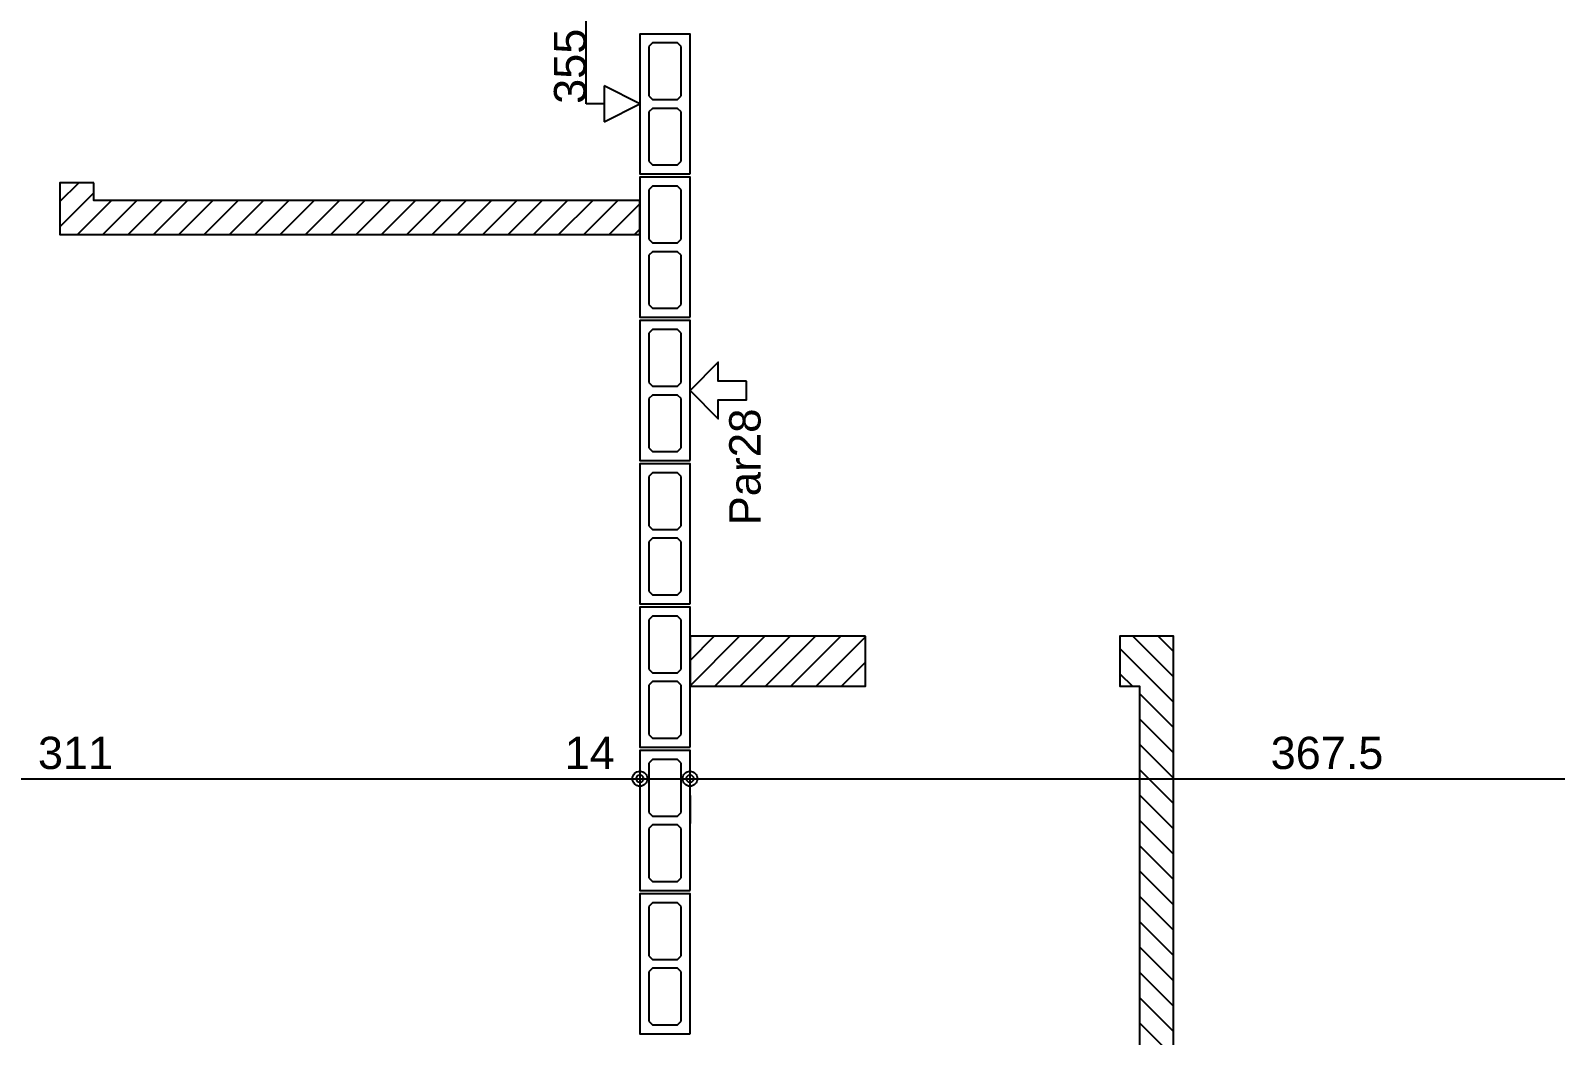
# Model space of a CAD drawing. Extents: x 0 to 119, y 0 to 84.
# Drawn here: x 27.33 to 35.84, y 42.21 to 47.82 of the extents above; entities that cross this region are included whole.
import ezdxf

# ---------------------------------------------------------------- set-up
doc = ezdxf.new("R2010")
doc.units = 0
doc.header["$MEASUREMENT"] = 0
doc.linetypes.add('ESTILO_TQS_0003', pattern=[1.5, 0.5, -0.4, 0.1, -0.5])
doc.linetypes.add('ESTILO_TQS_0005', pattern=[0.4, 0.3, -0.1])
for name, color, linetype in [('18', 6, 'CONTINUOUS'), ('27', 250, 'CONTINUOUS'), ('29', 9, 'CONTINUOUS'), ('3', 7, 'CONTINUOUS'), ('35', 255, 'CONTINUOUS')]:
    doc.layers.add(name, color=color, linetype=linetype)
doc.styles.add('TQS_ARIAL', font='arial.ttf')

msp = doc.modelspace()

# ---------------------------------------------------------------- linework, layer by layer
at = {"layer": '18', "color": 6, "linetype": 'Continuous'}
for p, q in [((30.43025, 47.41055), (30.43025, 48.31055)), ((30.73025, 47.41055), (30.53025, 47.51055)), ((30.53025, 47.51055), (30.53025, 47.31055)), ((30.53025, 47.41055), (30.43025, 47.41055)), ((30.53025, 47.31055), (30.73025, 47.41055))]:
    msp.add_line(p, q, dxfattribs=at)
at = {"layer": '27', "color": 250, "linetype": 'ESTILO_TQS_0005'}
for points in [[(30.94025, 47.43555), (30.96025, 47.45555), (30.96025, 47.73055), (30.94025, 47.75055), (30.80025, 47.75055), (30.78025, 47.73055), (30.78025, 47.45555), (30.80025, 47.43555), (30.94025, 47.43555)], [(30.94025, 47.07055), (30.96025, 47.09055), (30.96025, 47.36555), (30.94025, 47.38555), (30.80025, 47.38555), (30.78025, 47.36555), (30.78025, 47.09055), (30.80025, 47.07055), (30.94025, 47.07055)], [(30.94025, 46.63555), (30.96025, 46.65555), (30.96025, 46.93055), (30.94025, 46.95055), (30.80025, 46.95055), (30.78025, 46.93055), (30.78025, 46.65555), (30.80025, 46.63555), (30.94025, 46.63555)], [(30.94025, 46.27055), (30.96025, 46.29055), (30.96025, 46.56555), (30.94025, 46.58555), (30.80025, 46.58555), (30.78025, 46.56555), (30.78025, 46.29055), (30.80025, 46.27055), (30.94025, 46.27055)], [(30.94025, 45.83555), (30.96025, 45.85555), (30.96025, 46.13055), (30.94025, 46.15055), (30.80025, 46.15055), (30.78025, 46.13055), (30.78025, 45.85555), (30.80025, 45.83555), (30.94025, 45.83555)], [(30.94025, 45.47055), (30.96025, 45.49055), (30.96025, 45.76555), (30.94025, 45.78555), (30.80025, 45.78555), (30.78025, 45.76555), (30.78025, 45.49055), (30.80025, 45.47055), (30.94025, 45.47055)], [(30.94025, 45.03555), (30.96025, 45.05555), (30.96025, 45.33055), (30.94025, 45.35055), (30.80025, 45.35055), (30.78025, 45.33055), (30.78025, 45.05555), (30.80025, 45.03555), (30.94025, 45.03555)], [(30.94025, 44.67055), (30.96025, 44.69055), (30.96025, 44.96555), (30.94025, 44.98555), (30.80025, 44.98555), (30.78025, 44.96555), (30.78025, 44.69055), (30.80025, 44.67055), (30.94025, 44.67055)], [(30.94025, 44.23555), (30.96025, 44.25555), (30.96025, 44.53055), (30.94025, 44.55055), (30.80025, 44.55055), (30.78025, 44.53055), (30.78025, 44.25555), (30.80025, 44.23555), (30.94025, 44.23555)], [(30.94025, 43.87055), (30.96025, 43.89055), (30.96025, 44.16555), (30.94025, 44.18555), (30.80025, 44.18555), (30.78025, 44.16555), (30.78025, 43.89055), (30.80025, 43.87055), (30.94025, 43.87055)], [(30.94025, 43.43555), (30.96025, 43.45555), (30.96025, 43.73055), (30.94025, 43.75055), (30.80025, 43.75055), (30.78025, 43.73055), (30.78025, 43.45555), (30.80025, 43.43555), (30.94025, 43.43555)], [(30.94025, 43.07055), (30.96025, 43.09055), (30.96025, 43.36555), (30.94025, 43.38555), (30.80025, 43.38555), (30.78025, 43.36555), (30.78025, 43.09055), (30.80025, 43.07055), (30.94025, 43.07055)], [(30.94025, 42.63555), (30.96025, 42.65555), (30.96025, 42.93055), (30.94025, 42.95055), (30.80025, 42.95055), (30.78025, 42.93055), (30.78025, 42.65555), (30.80025, 42.63555), (30.94025, 42.63555)], [(30.94025, 42.27055), (30.96025, 42.29055), (30.96025, 42.56555), (30.94025, 42.58555), (30.80025, 42.58555), (30.78025, 42.56555), (30.78025, 42.29055), (30.80025, 42.27055), (30.94025, 42.27055)]]:
    msp.add_lwpolyline(points, dxfattribs=at)
at = {"layer": '29', "color": 9, "linetype": 'Continuous'}
for p, q in [((27.490324, 46.86505), (27.595824, 46.97055)), ((27.490273, 46.723578), (27.680233, 46.913537)), ((27.589527, 46.68141), (27.779527, 46.87141)), ((27.730948, 46.68141), (27.920948, 46.87141)), ((27.87237, 46.68141), (28.06237, 46.87141)), ((28.013791, 46.68141), (28.203791, 46.87141)), ((28.155212, 46.68141), (28.345212, 46.87141)), ((28.296634, 46.68141), (28.486634, 46.87141)), ((28.438055, 46.68141), (28.628055, 46.87141)), ((28.579477, 46.68141), (28.769477, 46.87141)), ((28.720898, 46.68141), (28.910898, 46.87141)), ((28.862319, 46.68141), (29.052319, 46.87141)), ((29.003741, 46.68141), (29.193741, 46.87141)), ((29.145162, 46.68141), (29.335162, 46.87141)), ((29.286583, 46.68141), (29.476583, 46.87141)), ((29.428005, 46.68141), (29.618005, 46.87141)), ((29.569426, 46.68141), (29.759426, 46.87141)), ((29.710847, 46.68141), (29.900847, 46.87141)), ((29.852269, 46.68141), (30.042269, 46.87141)), ((29.99369, 46.68141), (30.18369, 46.87141)), ((30.135111, 46.68141), (30.325111, 46.87141)), ((30.276533, 46.68141), (30.466533, 46.87141)), ((30.417954, 46.68141), (30.607954, 46.87141)), ((30.559376, 46.68141), (30.73025, 46.852285)), ((30.700797, 46.68141), (30.73025, 46.710863)), ((31.01025, 44.162436), (31.287319, 44.439505)), ((31.01025, 44.303857), (31.145898, 44.439505)), ((31.14874, 44.159505), (31.42874, 44.439505)), ((31.290162, 44.159505), (31.570162, 44.439505)), ((31.431583, 44.159505), (31.711583, 44.439505)), ((31.573004, 44.159505), (31.853004, 44.439505)), ((31.714426, 44.159505), (31.99021, 44.43529)), ((33.483662, 44.439505), (33.710212, 44.212955)), ((33.625084, 44.439505), (33.710212, 44.354377)), ((31.855847, 44.159505), (31.99021, 44.293868)), ((33.410292, 44.371454), (33.710212, 44.071534)), ((33.410292, 44.230032), (33.48082, 44.159505)), ((33.520292, 44.120032), (33.710212, 43.930112)), ((33.520292, 43.978611), (33.710212, 43.788691)), ((33.520292, 43.83719), (33.710212, 43.64727)), ((33.520292, 43.695768), (33.710212, 43.505848)), ((33.520292, 43.554347), (33.710212, 43.364427)), ((33.520292, 43.412926), (33.710212, 43.223006)), ((33.520292, 43.271504), (33.710212, 43.081584)), ((33.520292, 43.130083), (33.710212, 42.940163)), ((33.520292, 42.988661), (33.710212, 42.798742)), ((33.520292, 42.84724), (33.710212, 42.65732)), ((33.520292, 42.705819), (33.710212, 42.515899)), ((33.520292, 42.564397), (33.710212, 42.374478)), ((33.520292, 42.422976), (33.710212, 42.233056)), ((33.520292, 42.281555), (33.710212, 42.091635))]:
    msp.add_line(p, q, dxfattribs=at)
for points in [[(27.680292, 46.97055), (27.490362, 46.97055), (27.490258, 46.68141), (30.73025, 46.68141), (30.73025, 46.87141), (27.680189, 46.87141), (27.680292, 46.97055)], [(31.99021, 44.439505), (31.01025, 44.439505), (31.01025, 44.159505), (31.99021, 44.159505), (31.99021, 44.439505)], [(33.710212, 39.40055), (33.710212, 44.439505), (33.410292, 44.439505), (33.410292, 44.159505), (33.520292, 44.159505), (33.520292, 39.40055), (33.700292, 39.40055)]]:
    msp.add_lwpolyline(points, dxfattribs=at)
at = {"layer": '3', "color": 7, "linetype": 'Continuous'}
for points in [[(31.01025, 47.02055), (31.01025, 47.80055), (30.73025, 47.80055), (30.73025, 47.02055), (31.01025, 47.02055)], [(31.01025, 46.22055), (31.01025, 47.00055), (30.73025, 47.00055), (30.73025, 46.22055), (31.01025, 46.22055)], [(31.01025, 45.42055), (31.01025, 46.20055), (30.73025, 46.20055), (30.73025, 45.42055), (31.01025, 45.42055)], [(31.326197, 45.863208), (31.168224, 45.863208), (31.168224, 45.968524), (31.01025, 45.81055), (31.168224, 45.652576), (31.168224, 45.757892), (31.326197, 45.757892), (31.326197, 45.863208)], [(31.01025, 44.62055), (31.01025, 45.40055), (30.73025, 45.40055), (30.73025, 44.62055), (31.01025, 44.62055)], [(31.01025, 43.82055), (31.01025, 44.60055), (30.73025, 44.60055), (30.73025, 43.82055), (31.01025, 43.82055)], [(31.01025, 43.02055), (31.01025, 43.80055), (30.73025, 43.80055), (30.73025, 43.02055), (31.01025, 43.02055)], [(31.01025, 42.22055), (31.01025, 43.00055), (30.73025, 43.00055), (30.73025, 42.22055), (31.01025, 42.22055)]]:
    msp.add_lwpolyline(points, dxfattribs=at)
at = {"layer": '35', "color": 255, "linetype": 'Continuous'}
for p, q in [((30.73025, 43.82055), (30.73025, 43.82055)), ((30.73025, 43.82055), (30.73025, 43.82055)), ((31.01025, 43.80055), (31.01025, 43.80055)), ((31.01025, 43.80055), (31.01025, 43.80055)), ((24.51025, 43.64387), (30.73025, 43.64387)), ((30.73025, 43.64387), (31.01025, 43.64387)), ((31.01025, 43.64387), (38.360294, 43.64387)), ((30.73025, 43.57055), (30.73025, 43.39387)), ((30.73025, 43.57055), (30.73025, 43.39387)), ((31.01025, 43.55055), (31.01025, 43.39387)), ((31.01025, 43.55055), (31.01025, 43.39387))]:
    msp.add_line(p, q, dxfattribs=at)
for centre, radius in [((30.73025, 43.64387), 0.041625), ((30.73025, 43.64387), 0.041625), ((30.73025, 43.64387), 0.02075), ((30.73025, 43.64387), 0.02075), ((31.01025, 43.64387), 0.041625), ((31.01025, 43.64387), 0.041625), ((31.01025, 43.64387), 0.02075), ((31.01025, 43.64387), 0.02075)]:
    msp.add_circle(centre, radius, dxfattribs=at)

# ---------------------------------------------------------------- texts
at = {"layer": '18', "color": 6, "linetype": 'ESTILO_TQS_0003', "style": 'TQS_ARIAL'}
msp.add_text('355', height=0.18, rotation=90, dxfattribs=at).set_placement((30.43025, 47.41055))
at = {"layer": '3', "color": 7, "linetype": 'Continuous', "style": 'TQS_ARIAL'}
msp.add_text('Par28', height=0.175, rotation=90, dxfattribs=at).set_placement((31.404, 45.057688))
at = {"layer": '35', "color": 255, "linetype": 'Continuous', "style": 'TQS_ARIAL'}
for s, p in [('311', (27.36825, 43.69787)), ('14', (30.31025, 43.69787)), ('367.5', (34.253272, 43.69787))]:
    msp.add_text(s, height=0.18, dxfattribs=at).set_placement(p)

doc.saveas('drawing.dxf')
